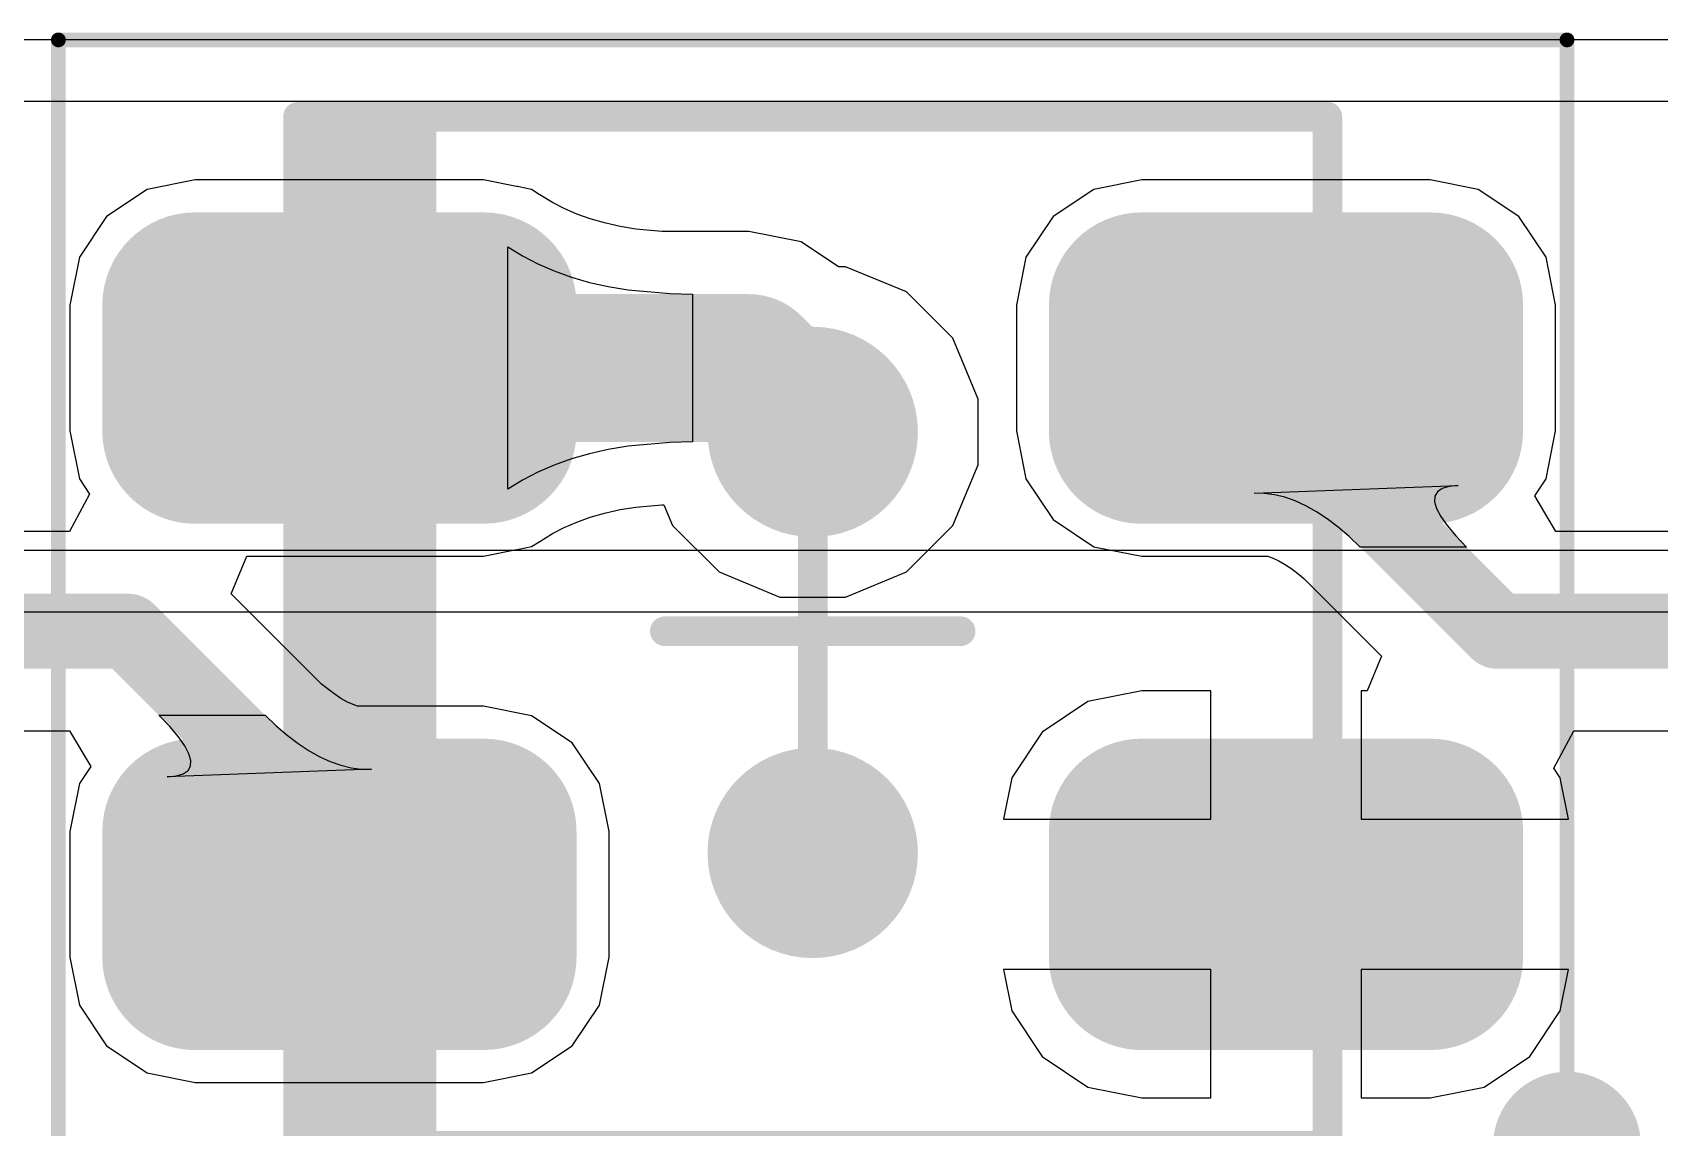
# Model space of a CAD drawing. Header units: millimetres. Extents: x 0 to 168, y 0 to 109.
# Drawn here: x 58.51 to 64.01, y 49.99 to 53.69 of the extents above; entities that cross this region are included whole.
import ezdxf

# ---------------------------------------------------------------- set-up
doc = ezdxf.new("R2010")
doc.units = ezdxf.units.MM
for name, color, linetype in [('BottomLayer', 5, 'Continuous'), ('Mechanical13', 56, 'Continuous'), ('Mechanical15', 56, 'Continuous'), ('MultiLayer', 9, 'Continuous'), ('TopLayer', 1, 'Continuous'), ('TopOverlay', 2, 'Continuous'), ('TopPaste', 8, 'Continuous'), ('TopSolder', 216, 'Continuous'), ('ViaHoleLayer', 16, 'Continuous')]:
    doc.layers.add(name, color=color, linetype=linetype)

# ---------------------------------------------------------------- blocks, each defined once
blk = doc.blocks.new('WS2812B_M____26')
at = {"layer": 'Mechanical13'}
blk.add_hatch(color=56, dxfattribs=at).paths.add_polyline_path([(-1.74, -1.74), (-1.2719, -1.74), (-1.2719, 1.74), (-1.74, 1.74)])
at = {"layer": 'TopLayer'}
h = blk.add_hatch(color=1, dxfattribs=at)
edge = h.paths.add_edge_path()
edge.add_arc((-2.0875, 0.6776), 0.2125, 180, 270)
edge.add_line((-2.0875, 0.4651), (-1.1125, 0.4651))
edge.add_arc((-1.1125, 0.6776), 0.2125, 270, 360)
edge.add_line((-0.9, 0.6776), (-0.9, 1.1026))
edge.add_arc((-1.1125, 1.1026), 0.2125, 0, 90)
edge.add_line((-1.1125, 1.3151), (-2.0875, 1.3151))
edge.add_arc((-2.0875, 1.1026), 0.2125, 90, 180)
edge.add_line((-2.3, 1.1026), (-2.3, 0.6776))
h = blk.add_hatch(color=1, dxfattribs=at)
edge = h.paths.add_edge_path()
edge.add_arc((1.1125, 0.6775), 0.2125, 180, 270)
edge.add_line((1.1125, 0.465), (2.0875, 0.465))
edge.add_arc((2.0875, 0.6775), 0.2125, 270, 360)
edge.add_line((2.3, 0.6775), (2.3, 1.1025))
edge.add_arc((2.0875, 1.1025), 0.2125, 0, 90)
edge.add_line((2.0875, 1.315), (1.1125, 1.315))
edge.add_arc((1.1125, 1.1025), 0.2125, 90, 180)
edge.add_line((0.9, 1.1025), (0.9, 0.6775))
h = blk.add_hatch(color=1, dxfattribs=at)
edge = h.paths.add_edge_path()
edge.add_arc((-2.0875, -1.1025), 0.2125, 180, 270)
edge.add_line((-2.0875, -1.315), (-1.1125, -1.315))
edge.add_arc((-1.1125, -1.1025), 0.2125, 270, 360)
edge.add_line((-0.9, -1.1025), (-0.9, -0.6775))
edge.add_arc((-1.1125, -0.6775), 0.2125, 0, 90)
edge.add_line((-1.1125, -0.465), (-2.0875, -0.465))
edge.add_arc((-2.0875, -0.6775), 0.2125, 90, 180)
edge.add_line((-2.3, -0.6775), (-2.3, -1.1025))
h = blk.add_hatch(color=1, dxfattribs=at)
edge = h.paths.add_edge_path()
edge.add_arc((1.1125, -1.1025), 0.2125, 180, 270)
edge.add_line((1.1125, -1.315), (2.0875, -1.315))
edge.add_arc((2.0875, -1.1025), 0.2125, 270, 360)
edge.add_line((2.3, -1.1025), (2.3, -0.6775))
edge.add_arc((2.0875, -0.6775), 0.2125, 0, 90)
edge.add_line((2.0875, -0.465), (1.1125, -0.465))
edge.add_arc((1.1125, -0.6775), 0.2125, 90, 180)
edge.add_line((0.9, -0.6775), (0.9, -1.1025))
at = {"layer": 'TopPaste'}
h = blk.add_hatch(color=8, dxfattribs=at)
edge = h.paths.add_edge_path()
edge.add_arc((-2.0875, 0.6776), 0.2125, 180, 270)
edge.add_line((-2.0875, 0.4651), (-1.1125, 0.4651))
edge.add_arc((-1.1125, 0.6776), 0.2125, 270, 360)
edge.add_line((-0.9, 0.6776), (-0.9, 1.1026))
edge.add_arc((-1.1125, 1.1026), 0.2125, 0, 90)
edge.add_line((-1.1125, 1.3151), (-2.0875, 1.3151))
edge.add_arc((-2.0875, 1.1026), 0.2125, 90, 180)
edge.add_line((-2.3, 1.1026), (-2.3, 0.6776))
h = blk.add_hatch(color=8, dxfattribs=at)
edge = h.paths.add_edge_path()
edge.add_arc((1.1125, 0.6775), 0.2125, 180, 270)
edge.add_line((1.1125, 0.465), (2.0875, 0.465))
edge.add_arc((2.0875, 0.6775), 0.2125, 270, 360)
edge.add_line((2.3, 0.6775), (2.3, 1.1025))
edge.add_arc((2.0875, 1.1025), 0.2125, 0, 90)
edge.add_line((2.0875, 1.315), (1.1125, 1.315))
edge.add_arc((1.1125, 1.1025), 0.2125, 90, 180)
edge.add_line((0.9, 1.1025), (0.9, 0.6775))
h = blk.add_hatch(color=8, dxfattribs=at)
edge = h.paths.add_edge_path()
edge.add_arc((-2.0875, -1.1025), 0.2125, 180, 270)
edge.add_line((-2.0875, -1.315), (-1.1125, -1.315))
edge.add_arc((-1.1125, -1.1025), 0.2125, 270, 360)
edge.add_line((-0.9, -1.1025), (-0.9, -0.6775))
edge.add_arc((-1.1125, -0.6775), 0.2125, 0, 90)
edge.add_line((-1.1125, -0.465), (-2.0875, -0.465))
edge.add_arc((-2.0875, -0.6775), 0.2125, 90, 180)
edge.add_line((-2.3, -0.6775), (-2.3, -1.1025))
h = blk.add_hatch(color=8, dxfattribs=at)
edge = h.paths.add_edge_path()
edge.add_arc((1.1125, -1.1025), 0.2125, 180, 270)
edge.add_line((1.1125, -1.315), (2.0875, -1.315))
edge.add_arc((2.0875, -1.1025), 0.2125, 270, 360)
edge.add_line((2.3, -1.1025), (2.3, -0.6775))
edge.add_arc((2.0875, -0.6775), 0.2125, 0, 90)
edge.add_line((2.0875, -0.465), (1.1125, -0.465))
edge.add_arc((1.1125, -0.6775), 0.2125, 90, 180)
edge.add_line((0.9, -0.6775), (0.9, -1.1025))
at = {"layer": 'TopSolder'}
h = blk.add_hatch(color=216, dxfattribs=at)
edge = h.paths.add_edge_path()
edge.add_arc((-2.0875, 0.6776), 0.3141, 180, 270)
edge.add_line((-2.0875, 0.3635), (-1.1125, 0.3635))
edge.add_arc((-1.1125, 0.6776), 0.3141, 270, 360)
edge.add_line((-0.7984, 0.6776), (-0.7984, 1.1026))
edge.add_arc((-1.1125, 1.1026), 0.3141, 0, 90)
edge.add_line((-1.1125, 1.4167), (-2.0875, 1.4167))
edge.add_arc((-2.0875, 1.1026), 0.3141, 90, 180)
edge.add_line((-2.4016, 1.1026), (-2.4016, 0.6776))
h = blk.add_hatch(color=216, dxfattribs=at)
edge = h.paths.add_edge_path()
edge.add_arc((1.1125, 0.6775), 0.3141, 180, 270)
edge.add_line((1.1125, 0.3634), (2.0875, 0.3634))
edge.add_arc((2.0875, 0.6775), 0.3141, 270, 360)
edge.add_line((2.4016, 0.6775), (2.4016, 1.1025))
edge.add_arc((2.0875, 1.1025), 0.3141, 0, 90)
edge.add_line((2.0875, 1.4166), (1.1125, 1.4166))
edge.add_arc((1.1125, 1.1025), 0.3141, 90, 180)
edge.add_line((0.7984, 1.1025), (0.7984, 0.6775))
h = blk.add_hatch(color=216, dxfattribs=at)
edge = h.paths.add_edge_path()
edge.add_arc((-2.0875, -1.1025), 0.3141, 180, 270)
edge.add_line((-2.0875, -1.4166), (-1.1125, -1.4166))
edge.add_arc((-1.1125, -1.1025), 0.3141, 270, 360)
edge.add_line((-0.7984, -1.1025), (-0.7984, -0.6775))
edge.add_arc((-1.1125, -0.6775), 0.3141, 0, 90)
edge.add_line((-1.1125, -0.3634), (-2.0875, -0.3634))
edge.add_arc((-2.0875, -0.6775), 0.3141, 90, 180)
edge.add_line((-2.4016, -0.6775), (-2.4016, -1.1025))
h = blk.add_hatch(color=216, dxfattribs=at)
edge = h.paths.add_edge_path()
edge.add_arc((1.1125, -1.1025), 0.3141, 180, 270)
edge.add_line((1.1125, -1.4166), (2.0875, -1.4166))
edge.add_arc((2.0875, -1.1025), 0.3141, 270, 360)
edge.add_line((2.4016, -1.1025), (2.4016, -0.6775))
edge.add_arc((2.0875, -0.6775), 0.3141, 0, 90)
edge.add_line((2.0875, -0.3634), (1.1125, -0.3634))
edge.add_arc((1.1125, -0.6775), 0.3141, 90, 180)
edge.add_line((0.7984, -0.6775), (0.7984, -1.1025))
at = {"layer": 'Mechanical13', "const_width": 0.1}
for points in [[(-1.74, -1.74), (-1.74, 1.74)], [(-1.74, 1.74), (1.74, 1.74)], [(1.74, -1.74), (1.74, 1.74)], [(-1.74, -1.74), (1.74, -1.74)]]:
    blk.add_lwpolyline(points, dxfattribs=at)
at = {"layer": 'Mechanical13', "const_width": 0.05}
for points in [[(-1.765, 1.74, 1), (-1.715, 1.74, 1)], [(-1.765, 1.74, 1), (-1.715, 1.74, 1)], [(1.715, 1.74, 1), (1.765, 1.74, 1)], [(1.715, 1.74, 1), (1.765, 1.74, 1)], [(-1.765, -1.74, 1), (-1.715, -1.74, 1)], [(-1.765, -1.74, 1), (-1.715, -1.74, 1)], [(1.715, -1.74, 1), (1.765, -1.74, 1)], [(1.715, -1.74, 1), (1.765, -1.74, 1)]]:
    blk.add_lwpolyline(points, format="xyb", close=True, dxfattribs=at)
at = {"layer": 'Mechanical15'}
for points, const_width in [([(-2.55, -2), (-2.55, 2)], 0.05), ([(-2.55, 2), (2.55, 2)], 0.05), ([(2.55, -2), (2.55, 2)], 0.05), ([(0, -0.5), (0, 0.5)], 0.1), ([(-0.5, 0), (0.5, 0)], 0.1), ([(-2.55, -2), (2.55, -2)], 0.05)]:
    blk.add_lwpolyline(points, dxfattribs=dict(at, const_width=const_width))
for points, const_width in [([(-2.5625, 2, 1), (-2.5375, 2, 1)], 0.025), ([(-2.5625, 2, 1), (-2.5375, 2, 1)], 0.025), ([(2.5375, 2, 1), (2.5625, 2, 1)], 0.025), ([(2.5375, 2, 1), (2.5625, 2, 1)], 0.025), ([(-0.025, 0.5, 1), (0.025, 0.5, 1)], 0.05), ([(-0.525, 0, 1), (-0.475, 0, 1)], 0.05), ([(0.475, 0, 1), (0.525, 0, 1)], 0.05), ([(-0.025, -0.5, 1), (0.025, -0.5, 1)], 0.05), ([(-2.5625, -2, 1), (-2.5375, -2, 1)], 0.025), ([(-2.5625, -2, 1), (-2.5375, -2, 1)], 0.025), ([(2.5375, -2, 1), (2.5625, -2, 1)], 0.025), ([(2.5375, -2, 1), (2.5625, -2, 1)], 0.025)]:
    blk.add_lwpolyline(points, format="xyb", close=True, dxfattribs=dict(at, const_width=const_width))
at = {"layer": 'TopOverlay'}
for points, const_width in [([(2.675, -1.74, 1), (2.425, -1.74, 1)], 0.25), ([(2.3625, -1.74, 1), (2.4875, -1.74, 1)], 0.125), ([(2.6125, -1.74, 1), (2.7375, -1.74, 1)], 0.125)]:
    blk.add_lwpolyline(points, format="xyb", close=True, dxfattribs=dict(at, const_width=const_width))

msp = doc.modelspace()

# ---------------------------------------------------------------- hatches: boundary and pattern name
at = {"layer": 'BottomLayer'}
h = msp.add_hatch(color=5, dxfattribs=at)
edge = h.paths.add_edge_path()
edge.add_arc((61.149, 52.3442), 0.3556, 0, 360)
h = msp.add_hatch(color=5, dxfattribs=at)
edge = h.paths.add_edge_path()
edge.add_arc((61.149, 50.92), 0.3556, 0, 360)
at = {"layer": 'TopLayer'}
h = msp.add_hatch(color=1, dxfattribs=at)
edge = h.paths.add_edge_path()
edge.add_arc((61.149, 52.3442), 0.3556, 0, 360)
h = msp.add_hatch(color=1, dxfattribs=at)
edge = h.paths.add_edge_path()
edge.add_arc((61.149, 50.92), 0.3556, 0, 360)
at = {"layer": 'ViaHoleLayer'}
h = msp.add_hatch(color=16, dxfattribs=at)
edge = h.paths.add_edge_path()
edge.add_arc((61.149, 52.3442), 0.2, 0, 360)
h = msp.add_hatch(color=16, dxfattribs=at)
edge = h.paths.add_edge_path()
edge.add_arc((61.149, 50.92), 0.2, 0, 360)

# ---------------------------------------------------------------- linework, layer by layer
at = {"layer": 'BottomLayer'}
for p, q in [((39.8108, 53.4628), (71.4585, 53.4628)), ((73.025, 51.943), (36.576, 51.943)), ((36.576, 51.7358), (73.025, 51.7358))]:
    msp.add_line(p, q, dxfattribs=at)
at = {"layer": 'MultiLayer'}
msp.add_line((71.3846, 53.67), (39.8846, 53.67), dxfattribs=at)
at = {"layer": 'TopLayer'}
for p, q in [((39.8108, 53.4628), (71.4585, 53.4628)), ((59.0615, 53.1964), (58.8993, 53.1641)), ((60.0365, 53.1964), (59.0615, 53.1964)), ((60.1477, 53.1743), (60.0365, 53.1964)), ((62.2615, 53.1963), (62.0993, 53.1641)), ((63.2365, 53.1963), (62.2615, 53.1963)), ((63.3987, 53.1641), (63.2365, 53.1963)), ((58.8993, 53.1641), (58.7618, 53.0723)), ((60.1511, 53.1744), (60.1477, 53.1743)), ((60.1558, 53.1727), (60.1511, 53.1744)), ((60.1987, 53.1641), (60.1558, 53.1727)), ((60.2237, 53.1475), (60.1987, 53.1641)), ((60.2269, 53.1463), (60.2237, 53.1475)), ((60.2698, 53.1198), (60.2269, 53.1463)), ((62.0993, 53.1641), (61.9618, 53.0722)), ((63.5362, 53.0722), (63.3987, 53.1641)), ((60.309, 53.0994), (60.2698, 53.1198)), ((60.3512, 53.0811), (60.309, 53.0994)), ((60.3966, 53.0649), (60.3512, 53.0811)), ((58.7618, 53.0723), (58.67, 52.9348)), ((60.4454, 53.0508), (60.3966, 53.0649)), ((60.4977, 53.039), (60.4454, 53.0508)), ((60.5511, 53.0301), (60.4977, 53.039)), ((60.6395, 53.0221), (60.5511, 53.0301)), ((60.9332, 53.0221), (60.6395, 53.0221)), ((61.11, 52.987), (60.9332, 53.0221)), ((60.9332, 53.0221), (60.9332, 53.0221)), ((61.9618, 53.0722), (61.87, 52.9347)), ((63.6281, 52.9347), (63.5362, 53.0722)), ((60.1183, 52.1503), (60.1183, 52.9699)), ((60.1183, 52.9699), (60.1676, 52.9395)), ((61.2357, 52.903), (61.11, 52.987)), ((58.67, 52.9348), (58.6377, 52.7726)), ((60.1676, 52.9395), (60.2198, 52.9123)), ((60.2198, 52.9123), (60.2749, 52.8884)), ((61.87, 52.9347), (61.8377, 52.7725)), ((63.6604, 52.7725), (63.6281, 52.9347)), ((60.2749, 52.8884), (60.333, 52.8676)), ((60.333, 52.8676), (60.3939, 52.85)), ((61.2602, 52.903), (61.2357, 52.903)), ((61.4656, 52.8179), (61.2602, 52.903)), ((60.3939, 52.85), (60.4578, 52.8356)), ((60.4578, 52.8356), (60.5247, 52.8244)), ((60.5247, 52.8244), (60.6671, 52.8117)), ((60.6671, 52.8117), (60.7426, 52.8101)), ((60.7426, 52.8101), (60.7426, 52.3101)), ((61.6228, 52.6607), (61.4656, 52.8179)), ((58.6377, 52.7726), (58.6377, 52.3476)), ((61.8377, 52.7725), (61.8377, 52.3475)), ((63.6604, 52.3475), (63.6604, 52.7725)), ((61.7078, 52.4554), (61.6228, 52.6607)), ((61.7078, 52.2331), (61.7078, 52.4554)), ((58.6377, 52.3476), (58.67, 52.1854)), ((60.6671, 52.3085), (60.5246, 52.2957)), ((60.7426, 52.3101), (60.6671, 52.3085)), ((61.8377, 52.3475), (61.87, 52.1853)), ((63.6281, 52.1853), (63.6604, 52.3475)), ((60.333, 52.2525), (60.2749, 52.2318)), ((60.3939, 52.2701), (60.333, 52.2525)), ((60.4578, 52.2845), (60.3939, 52.2701)), ((60.5246, 52.2957), (60.4578, 52.2845)), ((60.2198, 52.2078), (60.1676, 52.1806)), ((60.2749, 52.2318), (60.2198, 52.2078)), ((61.6228, 52.0277), (61.7078, 52.2331)), ((58.67, 52.1854), (58.7045, 52.1337)), ((60.1676, 52.1806), (60.1183, 52.1503)), ((61.87, 52.1853), (61.9618, 52.0478)), ((62.6409, 52.137), (63.3314, 52.1626)), ((63.2609, 52.1412), (63.2524, 52.1262)), ((63.2769, 52.1522), (63.2609, 52.1412)), ((63.3004, 52.1594), (63.2769, 52.1522)), ((63.3314, 52.1626), (63.3004, 52.1594)), ((63.5898, 52.128), (63.6281, 52.1853)), ((58.7045, 52.1337), (58.6366, 52.0067)), ((60.4977, 52.0811), (60.5511, 52.09)), ((60.5511, 52.09), (60.6395, 52.098)), ((60.6395, 52.098), (60.6462, 52.098)), ((60.6462, 52.098), (60.6753, 52.0277)), ((62.6751, 52.1363), (62.6409, 52.137)), ((62.7097, 52.1317), (62.6751, 52.1363)), ((62.7447, 52.1232), (62.7097, 52.1317)), ((62.7801, 52.1108), (62.7447, 52.1232)), ((62.8158, 52.0945), (62.7801, 52.1108)), ((62.8519, 52.0743), (62.8158, 52.0945)), ((63.2524, 52.1262), (63.2514, 52.1073)), ((63.2514, 52.1073), (63.258, 52.0845)), ((63.6615, 52.0067), (63.5898, 52.128)), ((60.309, 52.0207), (60.3512, 52.039)), ((60.3512, 52.039), (60.3966, 52.0553)), ((60.3966, 52.0553), (60.4454, 52.0693)), ((60.4454, 52.0693), (60.4977, 52.0811)), ((61.9618, 52.0478), (62.0993, 51.9559)), ((62.8884, 52.0501), (62.8519, 52.0743)), ((62.9253, 52.0221), (62.8884, 52.0501)), ((63.258, 52.0845), (63.272, 52.0579)), ((63.272, 52.0579), (63.2936, 52.0272)), ((58.6366, 52.0067), (58.1615, 52.0067)), ((60.2269, 51.9739), (60.2698, 52.0003)), ((60.2698, 52.0003), (60.309, 52.0207)), ((60.6753, 52.0277), (60.8325, 51.8705)), ((61.4656, 51.8705), (61.6228, 52.0277)), ((62.9625, 51.9902), (62.9253, 52.0221)), ((63.0001, 51.9543), (62.9625, 51.9902)), ((63.2936, 52.0272), (63.3227, 51.9927)), ((63.3227, 51.9927), (63.3593, 51.9543)), ((64.1366, 52.0067), (63.6615, 52.0067)), ((59.1834, 51.7967), (59.236, 51.9237)), ((59.236, 51.9237), (60.0365, 51.9237)), ((60.0365, 51.9237), (60.1477, 51.9458)), ((60.1477, 51.9458), (60.1511, 51.9457)), ((60.1511, 51.9457), (60.1558, 51.9474)), ((60.1558, 51.9474), (60.1987, 51.956)), ((60.1987, 51.956), (60.2237, 51.9727)), ((60.2237, 51.9727), (60.2269, 51.9739)), ((62.0993, 51.9559), (62.2615, 51.9236)), ((62.2615, 51.9236), (62.6877, 51.9236)), ((62.6877, 51.9236), (62.7026, 51.9184)), ((63.3593, 51.9543), (63.0001, 51.9543)), ((60.8325, 51.8705), (61.0379, 51.7854)), ((61.2602, 51.7854), (61.4656, 51.8705)), ((62.7026, 51.9184), (62.722, 51.9095)), ((62.722, 51.9095), (62.744, 51.8972)), ((62.744, 51.8972), (62.7684, 51.8811)), ((62.7684, 51.8811), (62.795, 51.8609)), ((62.795, 51.8609), (62.8093, 51.8486)), ((62.8093, 51.8486), (63.0724, 51.5855)), ((59.4888, 51.4913), (59.1834, 51.7967)), ((61.0379, 51.7854), (61.2602, 51.7854)), ((63.0724, 51.5855), (63.0238, 51.4681)), ((59.5031, 51.4791), (59.4888, 51.4913)), ((59.5297, 51.4589), (59.5031, 51.4791)), ((59.5541, 51.4427), (59.5297, 51.4589)), ((59.5761, 51.4304), (59.5541, 51.4427)), ((59.5955, 51.4216), (59.5761, 51.4304)), ((62.0795, 51.4319), (61.9252, 51.3288)), ((62.2615, 51.4681), (62.0795, 51.4319)), ((62.495, 51.4681), (62.2615, 51.4681)), ((62.495, 51.034), (62.495, 51.4681)), ((63.0238, 51.4681), (63.003, 51.4681)), ((63.003, 51.4681), (63.003, 51.034)), ((58.9388, 51.3856), (59.298, 51.3856)), ((58.9754, 51.3472), (58.9388, 51.3856)), ((59.298, 51.3856), (59.3356, 51.3498)), ((59.6104, 51.4163), (59.5955, 51.4216)), ((60.0365, 51.4163), (59.6104, 51.4163)), ((60.1987, 51.3841), (60.0365, 51.4163)), ((60.3362, 51.2922), (60.1987, 51.3841)), ((58.2226, 51.3333), (58.6366, 51.3333)), ((58.6366, 51.3333), (58.7082, 51.212)), ((59.0045, 51.3127), (58.9754, 51.3472)), ((59.3356, 51.3498), (59.3728, 51.3179)), ((59.3728, 51.3179), (59.4097, 51.2898)), ((61.9252, 51.3288), (61.8221, 51.1745)), ((63.6547, 51.2063), (63.7226, 51.3333)), ((63.7226, 51.3333), (64.1366, 51.3333)), ((59.0261, 51.2821), (59.0045, 51.3127)), ((59.0401, 51.2554), (59.0261, 51.2821)), ((59.4097, 51.2898), (59.4462, 51.2657)), ((59.4462, 51.2657), (59.4823, 51.2455)), ((60.4281, 51.1547), (60.3362, 51.2922)), ((58.7082, 51.212), (58.67, 51.1547)), ((59.0372, 51.1988), (59.0457, 51.2138)), ((59.0467, 51.2326), (59.0401, 51.2554)), ((59.0457, 51.2138), (59.0467, 51.2326)), ((59.4823, 51.2455), (59.518, 51.2292)), ((59.518, 51.2292), (59.5534, 51.2168)), ((59.5534, 51.2168), (59.5883, 51.2083)), ((59.5883, 51.2083), (59.623, 51.2037)), ((63.676, 51.1745), (63.6547, 51.2063)), ((58.67, 51.1547), (58.6377, 50.9925)), ((59.6572, 51.203), (58.9667, 51.1773)), ((58.9667, 51.1773), (58.9977, 51.1806)), ((58.9977, 51.1806), (59.0212, 51.1877)), ((59.0212, 51.1877), (59.0372, 51.1988)), ((59.623, 51.2037), (59.6572, 51.203)), ((60.4604, 50.9925), (60.4281, 51.1547)), ((61.8221, 51.1745), (61.7942, 51.034)), ((63.7039, 51.034), (63.676, 51.1745)), ((58.6377, 50.9925), (58.6377, 50.5675)), ((60.4604, 50.5675), (60.4604, 50.9925)), ((61.7942, 51.034), (62.495, 51.034)), ((63.003, 51.034), (63.7039, 51.034)), ((58.6377, 50.5675), (58.67, 50.4053)), ((60.4281, 50.4053), (60.4604, 50.5675)), ((62.495, 50.526), (61.7942, 50.526)), ((61.7942, 50.526), (61.8221, 50.3855)), ((62.495, 50.0918), (62.495, 50.526)), ((63.7039, 50.526), (63.003, 50.526)), ((63.003, 50.526), (63.003, 50.0918)), ((63.676, 50.3855), (63.7039, 50.526)), ((58.67, 50.4053), (58.7618, 50.2678)), ((60.3362, 50.2678), (60.4281, 50.4053)), ((61.8221, 50.3855), (61.9252, 50.2312)), ((63.5729, 50.2312), (63.676, 50.3855)), ((58.7618, 50.2678), (58.8993, 50.1759)), ((60.1987, 50.1759), (60.3362, 50.2678)), ((61.9252, 50.2312), (62.0795, 50.128)), ((63.4186, 50.128), (63.5729, 50.2312)), ((58.8993, 50.1759), (59.0615, 50.1436)), ((60.0365, 50.1436), (60.1987, 50.1759)), ((59.0615, 50.1436), (60.0365, 50.1436)), ((62.0795, 50.128), (62.2615, 50.0918)), ((63.2365, 50.0918), (63.4186, 50.128)), ((62.2615, 50.0918), (62.495, 50.0918)), ((63.003, 50.0918), (63.2365, 50.0918))]:
    msp.add_line(p, q, dxfattribs=at)
for points, const_width in [([(59.549, 52.5601), (60.9332, 52.5601)], 0.5), ([(60.9332, 52.5601), (61.149, 52.3442)], 0.5), ([(62.574, 52.56), (63.464, 51.67)], 0.254), ([(57.964, 51.67), (58.834, 51.67)], 0.254), ([(58.834, 51.67), (59.724, 50.78)], 0.254), ([(63.464, 51.67), (64.334, 51.67)], 0.254)]:
    msp.add_lwpolyline(points, dxfattribs=dict(at, const_width=const_width))
for points, const_width in [([(59.424, 52.5601, 1), (59.674, 52.5601, 1)], 0.25), ([(60.8082, 52.5601, 1), (61.0582, 52.5601, 1)], 0.25), ([(60.8082, 52.5601, 1), (61.0582, 52.5601, 1)], 0.25), ([(62.5105, 52.56, 1), (62.6375, 52.56, 1)], 0.127), ([(61.024, 52.3442, 1), (61.274, 52.3442, 1)], 0.25), ([(58.7705, 51.67, 1), (58.8975, 51.67, 1)], 0.127), ([(58.7705, 51.67, 1), (58.8975, 51.67, 1)], 0.127), ([(63.4005, 51.67, 1), (63.5275, 51.67, 1)], 0.127), ([(63.4005, 51.67, 1), (63.5275, 51.67, 1)], 0.127), ([(59.6605, 50.78, 1), (59.7875, 50.78, 1)], 0.127)]:
    msp.add_lwpolyline(points, format="xyb", close=True, dxfattribs=dict(at, const_width=const_width))

# ---------------------------------------------------------------- block references
at = {"rotation": 360}
msp.add_blockref('WS2812B_M____26', (61.149, 51.67), dxfattribs=at)

doc.saveas('drawing.dxf')
